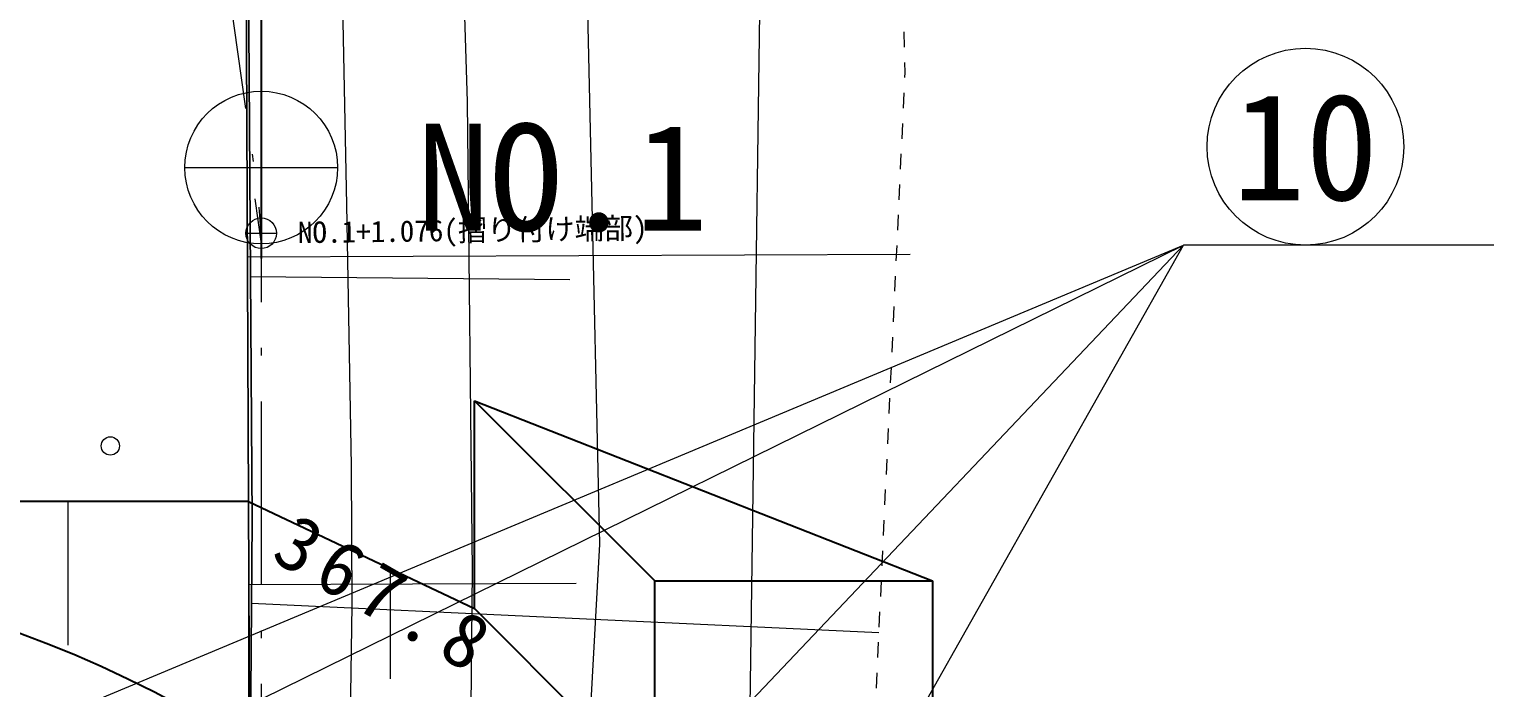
# Model space of a CAD drawing. Header units: millimetres. Extents: x -2078669 to -1085629, y -5987148 to 310365.
# Drawn here: x -1705350 to -1681531, y -2628702 to -2617921 of the extents above; entities that cross this region are included whole.
import ezdxf
from ezdxf.enums import TextEntityAlignment as Align

# ---------------------------------------------------------------- set-up
doc = ezdxf.new("R2010")
doc.units = ezdxf.units.MM
doc.header["$LTSCALE"] = 500
doc.linetypes.add('561019', pattern=[1, 0.5, -0.5])
doc.linetypes.add('SXF_一点短鎖線', pattern=[9.25, 6, -1.5, 0.25, -1.5])
doc.layers.get('Defpoints').update_dxf_attribs({"color": 153})
for name, color, linetype, lineweight in [('D-BGD', 7, 'Continuous', 13), ('D-BMK', 2, 'SXF_一点短鎖線', 13), ('D-BMK-HTXT', 7, 'Continuous', 13), ('D-BMK-OTRS', 7, 'Continuous', 13), ('D-BYP-STR1', 2, 'Continuous', 13), ('D-BYP-STR2', 6, 'Continuous', 25), ('D-BYP-STR8', 5, 'Continuous', 25), ('D-BYP-STRC', 1, 'Continuous', 13), ('●予備設計_LP横断', 7, 'Continuous', 13)]:
    doc.layers.add(name, color=color, linetype=linetype, lineweight=lineweight)
doc.styles.add('MS ゴシック', font='MS Gothic.ttf')
doc.styles.add('ＭＳ ゴシック', font='MS Gothic.ttf')
doc.dimstyles.new('DIM-500-F', dxfattribs={"dimscale": 500, "dimtxt": 3.5, "dimasz": 2.5, "dimexe": 0, "dimexo": 2, "dimgap": 0.8, "dimtad": 1, "dimdec": 0, "dimzin": 0, "dimdsep": 46, "dimtxsty": 'MS ゴシック', "dimblk": 'OPEN', "dimcen": 0.1, "dimclrd": 256, "dimclre": 256, "dimclrt": 256, "dimaunit": 1, "dimadec": 4, "dimazin": 0, "dimtfac": 1, "dimtdec": 0, "dimtmove": 2, "dimatfit": 3, "dimldrblk": 'OPEN', "dimfxl": 1, "dimtolj": 1, "dimtzin": 0, "dimlwd": -1, "dimlwe": -1, "dimarcsym": 2})

# ---------------------------------------------------------------- blocks, each defined once
blk = doc.blocks.new('M7312')
at = {"layer": '●予備設計_LP横断', "linetype": 'Continuous', "lineweight": 20}
blk.add_circle((0, -0.001), 0.15, dxfattribs=at)
blk = doc.blocks.new('河川平面')
at = {"layer": 'D-BGD', "linetype": 'Continuous'}
for p, q in [((1609189, -2766148), (1620033, -2766106)), ((1609238, -2766470), (1614464, -2766521)), ((1609209, -2771511), (1614564, -2771486)), ((1609254, -2771817), (1619516, -2772295))]:
    blk.add_line(p, q, dxfattribs=at)
at = {"layer": 'D-BGD', "linetype": 'Continuous', "flags": 128}
for points in [[(1615472, -2812388), (1615273, -2807092), (1615231, -2805958), (1615082, -2805064), (1614196, -2802555), (1611544, -2797523), (1610785, -2796134), (1609990, -2794678), (1609448, -2793437), (1609275, -2792488), (1609120, -2789483), (1609265, -2770458), (1609158, -2754356), (1608991, -2733247), (1608817, -2713807), (1608555, -2699081), (1609014, -2666342), (1609021, -2620514)], [(1608555, -2699081), (1608817, -2713807), (1608991, -2733247), (1609158, -2754356), (1609265, -2770458), (1609120, -2789483)]]:
    blk.add_lwpolyline(points, dxfattribs=at)
for points, elevation in [([(1610013, -2620514), (1610004, -2655012), (1609981, -2662598), (1609913, -2668183), (1609452, -2691949), (1609445, -2695730), (1609534, -2701509), (1610811, -2765298), (1610885, -2769571), (1610897, -2771846), (1610716, -2783859), (1610693, -2787913), (1610772, -2789970), (1610879, -2790832), (1611484, -2792973), (1612825, -2795553), (1614449, -2798377), (1615902, -2801242), (1616987, -2804270), (1617505, -2807574), (1617667, -2810962), (1617685, -2814239)], 367000), ([(1611715, -2620514), (1611197, -2668195), (1611105, -2685482), (1611228, -2700780), (1611946, -2745632), (1612011, -2749082), (1612060, -2750532), (1612325, -2753298), (1612593, -2757485), (1612783, -2763612), (1612864, -2771282), (1612734, -2784705), (1612727, -2788483), (1612845, -2790265), (1613065, -2791226), (1613931, -2793393), (1615912, -2797217), (1616301, -2797929), (1618572, -2802762), (1619578, -2807144), (1619707, -2810758), (1619619, -2816361)], 366000), ([(1621746, -2814441), (1621891, -2808510), (1621764, -2806453), (1621613, -2804739), (1621190, -2802460), (1619945, -2799860), (1615503, -2792088), (1615083, -2791125), (1614669, -2789480), (1614591, -2787428), (1614424, -2780447), (1614954, -2770848), (1614660, -2757775), (1613687, -2747587), (1613373, -2737098), (1613203, -2724566), (1612724, -2704239), (1612726, -2695354), (1612599, -2678222), (1612988, -2655305), (1612966, -2630582), (1613359, -2620514)], 365000), ([(1623796, -2818518), (1624032, -2810240), (1624125, -2807468), (1624236, -2805489), (1624244, -2803817), (1623725, -2802293), (1620285, -2795694), (1618029, -2791812), (1617489, -2790721), (1616969, -2789309), (1616837, -2787094), (1617312, -2780196), (1617397, -2774676), (1617446, -2771179), (1617614, -2759007), (1617664, -2755279), (1617387, -2752525), (1616960, -2744706), (1616414, -2735865), (1615549, -2723449), (1615307, -2713395), (1614941, -2697350), (1614969, -2677393)], 364000)]:
    blk.add_lwpolyline(points, dxfattribs=dict(at, elevation=elevation))
at = {"layer": 'D-BGD', "linetype": '561019', "flags": 128}
blk.add_lwpolyline([(1618950, -2620514), (1618959, -2621129), (1618665, -2658302), (1618663, -2658627), (1618571, -2661701), (1617747, -2689368), (1618403, -2710987), (1619104, -2730441), (1619135, -2731637), (1619943, -2763133), (1618853, -2786511), (1619008, -2789521), (1619927, -2791602), (1625688, -2802391), (1625125, -2825293), (1624564, -2827572), (1623496, -2829911), (1618630, -2838640), (1618342, -2840170), (1618771, -2861642), (1618913, -2870692)], dxfattribs=at)
at = {"layer": 'D-BGD', "linetype": 'Continuous'}
for points in [[(1615473, -2813810, 368400), (1615503, -2805510, 368350), (1615442, -2805095, 368370), (1615373, -2804813, 368380), (1615226, -2804347, 368420), (1610224, -2794667, 368260), (1609794, -2793590, 368280), (1609534, -2792437, 368300), (1609236, -2777605, 368510), (1609158, -2758979, 368490), (1609245, -2738601, 368470), (1609119, -2714860, 368280), (1609038, -2675632, 368370), (1609172, -2662075, 368370), (1609082, -2627858, 368360), (1609044, -2620514, 368307)], [(1609119, -2714860, 368280), (1609245, -2738601, 368470), (1609158, -2758979, 368490), (1609236, -2777605, 368510), (1609534, -2792437, 368300)]]:
    blk.add_polyline3d(points, dxfattribs=at)
at = {"layer": 'D-BGD', "linetype": 'Continuous', "lineweight": 20, "xscale": 1000, "yscale": 1000, "zscale": 1000, "rotation": 330.1091246385173}
blk.add_blockref('M7312', (1606945, -2769242, 367818), dxfattribs=at)
at = {"layer": 'D-BGD', "linetype": 'Continuous', "insert": (1609538, -2771104, 367818), "char_height": 900, "attachment_point": 7, "rotation": 330.1091, "line_spacing_factor": 0.722892, "style": 'MS ゴシック'}
blk.add_mtext('\\T1.284;367.8', dxfattribs=at)
blk = doc.blocks.new('_Open')
at = {"color": 0, "linetype": 'ByBlock', "lineweight": -2}
for p, q in [((-1, 0.167), (0, 0)), ((-1, -0.167), (0, 0)), ((0, 0), (-1, 0))]:
    blk.add_line(p, q, dxfattribs=at)

msp = doc.modelspace()

# ---------------------------------------------------------------- linework, layer by layer
at = {"layer": 'D-BMK', "linetype": 'SXF_一点短鎖線', "flags": 128}
msp.add_lwpolyline([(-1701552.5, -2476013.4), (-1701552.5, -2726191.7)], dxfattribs=at)
msp.add_lwpolyline([(-1701552.5, -2476013.4), (-1701552.5, -2726191.7)], dxfattribs=at)
msp.add_lwpolyline([(-1701552.5, -2570365.2, -0.0342109), (-1701692.6, -2572410.7), (-1704459.1, -2592508.6, 0.0342109), (-1704552.5, -2593872.2), (-1704552.5, -2599230.7, 0.0353635), (-1704452.7, -2600640), (-1701652.3, -2620313.4, -0.0353635), (-1701552.5, -2621722.6)], format="xyb", dxfattribs=at)
msp.add_lwpolyline([(-1701552.5, -2570365.2, -0.0342109), (-1701692.6, -2572410.7), (-1704459.1, -2592508.6, 0.0342109), (-1704552.5, -2593872.2), (-1704552.5, -2599230.7, 0.0353635), (-1704452.7, -2600640), (-1701652.3, -2620313.4, -0.0353635), (-1701552.5, -2621722.6)], format="xyb", dxfattribs=at)
at = {"layer": 'D-BMK-HTXT', "color": 7, "linetype": 'Continuous', "lineweight": 13}
msp.add_line((-1702802.4, -2620186.7, 329066.8), (-1700302.4, -2620186.7, -329119.1), dxfattribs=at)
msp.add_circle((-1701552.4, -2620186.7, -26.2), 1250, dxfattribs=at)
at = {"layer": 'D-BMK-OTRS', "color": 7, "linetype": 'Continuous', "lineweight": 13}
for q in [(-1701652.2, -2620698.6), (-1701552.5, -2622107.1)]:
    msp.add_line((-1701552.5, -2621399.3), q, dxfattribs=at)
at = {"layer": 'D-BYP-STR1'}
for p, q in [((-1704714.8, -2625652.7), (-1704714.8, -2628002.7)), ((-1701761.1, -2625652.7), (-1701761.1, -2630352.7)), ((-1699442.8, -2626750.1), (-1699442.8, -2628551.4))]:
    msp.add_line(p, q, dxfattribs=at)
at = {"layer": 'D-BYP-STR2'}
for p, q in [((-1695114.5, -2626952.7), (-1698064.8, -2624002.4)), ((-1698064.8, -2627402.4), (-1698064.8, -2624002.4)), ((-1698064.8, -2624002.4), (-1690566.9, -2626952.7)), ((-1701761.1, -2625652.7), (-1705599.6, -2625652.7)), ((-1701761.1, -2625652.7), (-1698064.8, -2627402.4)), ((-1695114.5, -2630352.7), (-1695114.5, -2626952.7)), ((-1695114.5, -2626952.7), (-1690566.9, -2626952.7)), ((-1690566.9, -2626952.7), (-1690566.9, -2628952.7)), ((-1695114.5, -2630352.7), (-1698064.8, -2627402.4))]:
    msp.add_line(p, q, dxfattribs=at)
at = {"layer": 'D-BYP-STR8'}
msp.add_circle((-1712403.8, -2646580.4), 20000, dxfattribs=at)
at = {"layer": 'D-BYP-STRC'}
msp.add_line((-1631162.3, -2621455.8, 363000), (-1686462.3, -2621455.8, 363000), dxfattribs=at)
msp.add_circle((-1684466.9, -2619845.8, 363000), 1610, dxfattribs=at)
at = {"layer": 'Defpoints'}
msp.add_line((-1701552.4, -2614240.7, 369050), (-1701552.4, -2621673.7, 369050), dxfattribs=at)
at = {"layer": 'Defpoints', "linetype": 'Continuous', "lineweight": 13}
msp.add_line((-1701802.5, -2621262.3, 65818.6), (-1701302.5, -2621262.3, -65818.6), dxfattribs=at)
msp.add_circle((-1701552.5, -2621262.3, 0), 250, dxfattribs=at)

# ---------------------------------------------------------------- block references
at = {"layer": 'D-BGD'}
msp.add_blockref('河川平面', (-3310965.8, 144500.2), dxfattribs=at)

# ---------------------------------------------------------------- texts
at = {"layer": 'D-BMK-HTXT', "style": 'MS ゴシック'}
msp.add_text('NO.1  ', height=1750, dxfattribs=at).set_placement((-1699004.7, -2621220.8, -354000))
at = {"layer": 'D-BYP-STRC', "style": 'MS ゴシック'}
msp.add_text('10', height=1750, dxfattribs=at).set_placement((-1684466.9, -2619845.8, 363000), align=Align.MIDDLE_CENTER)
at = {"layer": 'Defpoints', "insert": (-1700952.2, -2621296.4, 0), "char_height": 350, "attachment_point": 4, "rotation": 0.77042, "style": 'ＭＳ ゴシック'}
msp.add_mtext('NO.1+1.076(摺り付け端部)', dxfattribs=at)

# ---------------------------------------------------------------- leaders
at = {"layer": 'D-BYP-STRC'}
msp.add_leader([(-1728807.1, -2639173.9, 363000), (-1686462.3, -2621455.8, 363000)], dimstyle='DIM-500-F', dxfattribs=at)
for points in [[(-1722314.5, -2639104.9, 363000), (-1686462.3, -2621455.8, 363000)], [(-1703214.5, -2639113, 363000), (-1686462.3, -2621455.8, 363000)], [(-1695820.1, -2638028.8, 363000), (-1686462.3, -2621455.8, 363000)]]:
    msp.add_leader(points, dimstyle='DIM-500-F', override={"dimgap": 0.8, "dimtad": 0}, dxfattribs=at)

doc.saveas('drawing.dxf')
